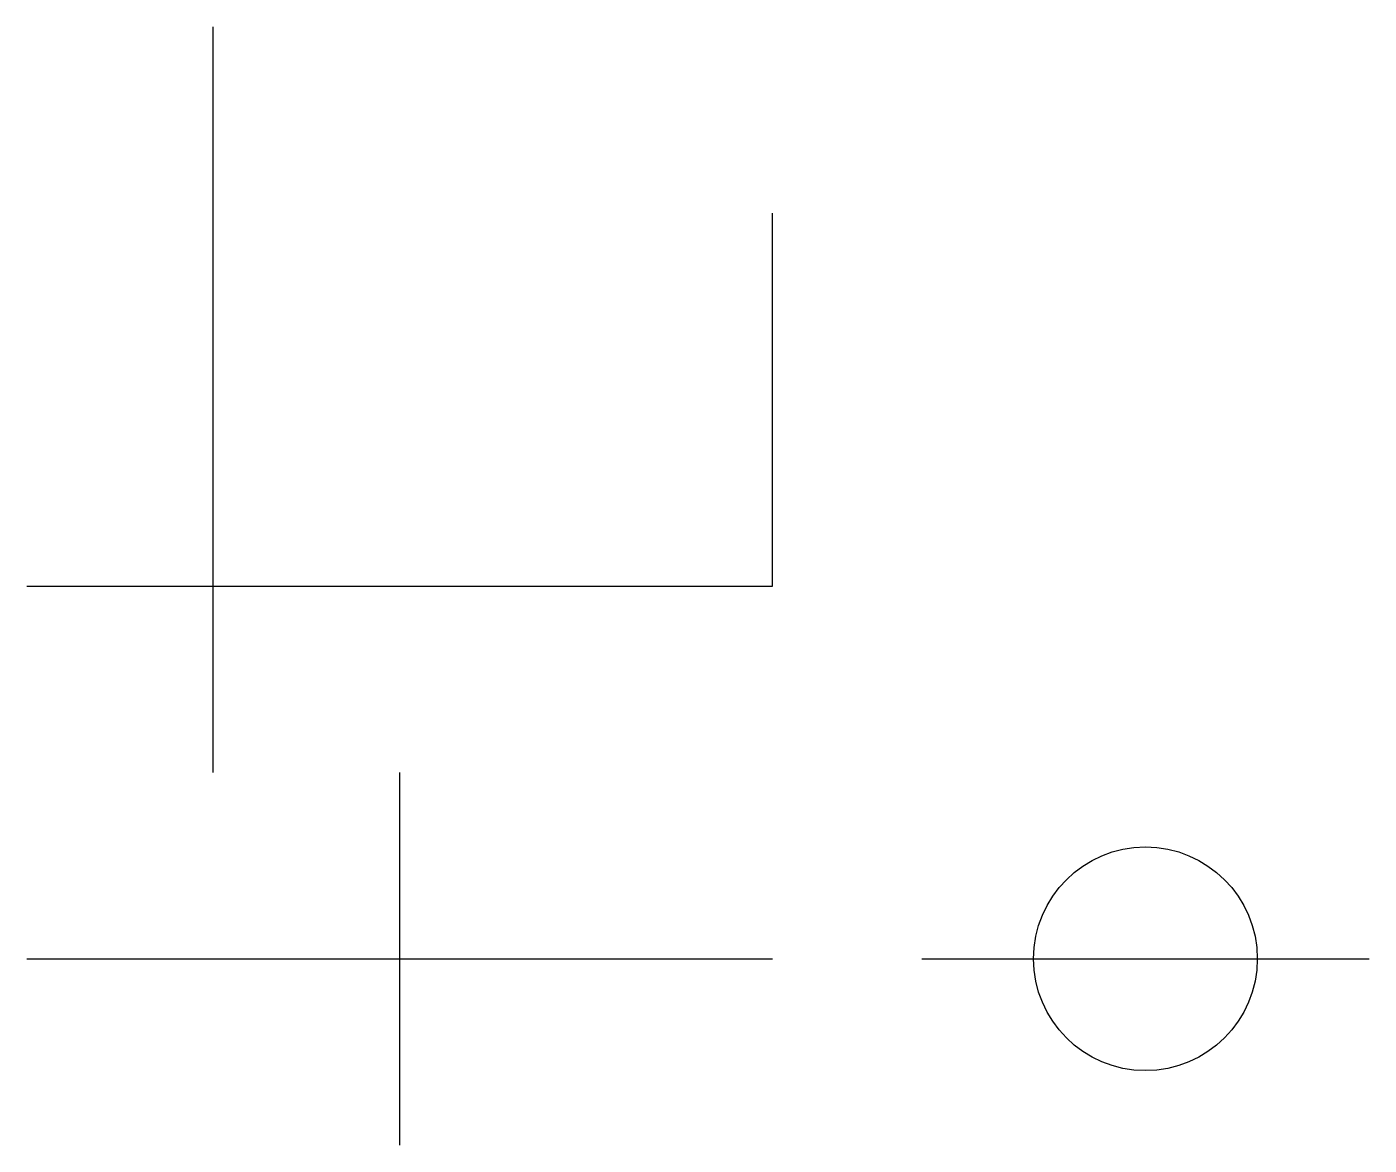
# Model space of a CAD drawing. Header units: metres. Extents: x 0 to 36, y -5 to 25.
import ezdxf

# ---------------------------------------------------------------- set-up
doc = ezdxf.new("R2010")
doc.units = ezdxf.units.M

msp = doc.modelspace()

# ---------------------------------------------------------------- linework, layer by layer
at = {"layer": 'A'}
msp.add_line((0, 0), (20, 0), dxfattribs=at)
at = {"layer": 'B'}
msp.add_line((10, -5), (10, 5), dxfattribs=at)
at = {"layer": 'C'}
msp.add_circle((30, 0), 3, dxfattribs=at)
at = {"layer": 'D'}
msp.add_line((24, 0), (36, 0), dxfattribs=at)
at = {"layer": 'E'}
msp.add_lwpolyline([(0, 10), (20, 10), (20, 20)], dxfattribs=at)
at = {"layer": 'F'}
msp.add_line((5, 5), (5, 25), dxfattribs=at)

doc.saveas('drawing.dxf')
